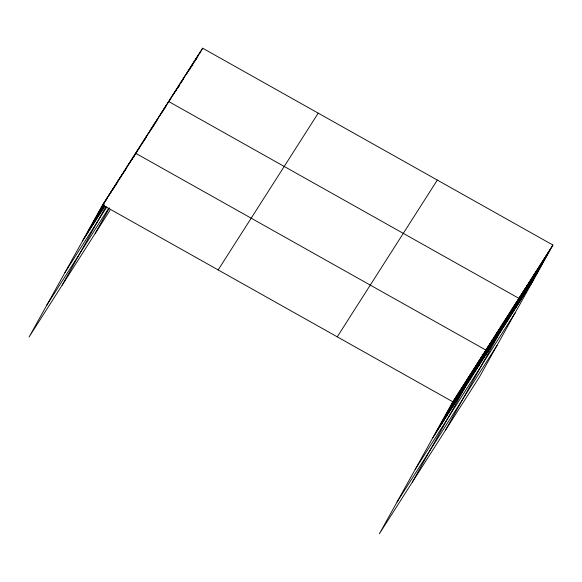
<?xml version="1.0" encoding="UTF-8"?>
<svg xmlns="http://www.w3.org/2000/svg" width="582" height="582" viewBox="0 0 582 582"><rect width="100%" height="100%" fill="white"/><g stroke="black" fill="none" stroke-linecap="round" stroke-linejoin="round"><path stroke-width="0.87" d="M552.9 245.029L452.832 401.791L379.355 533.803L479.423 377.041L552.9 245.029L202.645 48.197L102.578 204.959L29.1 336.971L110.027 210.189M84.797 237.405L104.775 201.51M87.002 233.957L106.979 198.062M89.206 230.508L103.101 205.541M105.269 201.634L109.183 194.614M91.403 227.06L103.567 205.213M108.776 195.85L111.38 191.165M93.607 223.612L104.025 204.886M110.544 193.18L113.585 187.717M95.804 220.163L104.062 205.337M112.311 190.51L115.782 184.268M98.009 216.715L104.52 205.01M114.079 187.84L117.986 180.82M100.213 213.267L104.556 205.461M115.847 185.171L120.19 177.372M102.41 209.811L104.585 205.912M119.346 179.387L122.387 173.923M121.114 176.717L124.592 170.475M123.319 173.269L126.789 167.027M125.086 170.599L128.993 163.578M128.586 164.808L131.197 160.13M130.353 162.138L133.394 156.674M62.121 285.238L105.953 206.494M132.121 159.468L135.599 153.226L485.854 350.058L412.376 482.071M133.889 156.805L137.796 149.778M135.657 154.135L140 146.329M139.163 148.345L142.204 142.881M141.361 144.896L144.401 139.433M143.128 142.226L146.606 135.984M144.896 139.556L148.803 132.536M148.403 133.765L151.007 129.088M150.171 131.103L153.212 125.639M151.938 128.433L155.409 122.191M153.706 125.763L157.613 118.743M155.903 122.315L159.817 115.294M159.41 116.524L162.014 111.846M161.178 113.854L164.219 108.398M162.945 111.184L166.416 104.942M95.142 233.506L109.438 207.832M164.713 108.521L168.62 101.494L518.875 298.326L445.405 430.338M168.14 102.847L170.744 98.162M169.398 101.079L172.876 94.837M172.825 95.404L175 91.505M174.083 93.637L177.124 88.173M175.779 91.083L179.249 84.841M177.466 88.529L181.38 81.509M178.725 86.762L179.598 85.198M180.464 83.641L183.505 78.177M182.159 81.087L185.629 74.845M185.585 75.42L187.76 71.513M186.844 73.645L189.885 68.181M188.539 71.091L192.009 64.849M189.79 69.323L194.133 61.525M191.485 66.77L196.265 58.193M194.912 61.103L198.389 54.861M196.17 59.328L197.043 57.771M197.909 56.207L200.514 51.529M199.604 53.66L202.645 48.197M435.06 434.237L455.037 398.343M437.257 430.789L457.234 394.894M439.461 427.341L459.438 391.446M441.665 423.892L461.642 387.998M443.862 420.444L463.839 384.549M446.067 416.996L466.044 381.101M448.264 413.547L468.241 377.653M450.468 410.099L470.445 374.204M452.672 406.643L472.649 370.756M454.869 403.195L474.847 367.307M457.074 399.747L477.051 363.859M459.271 396.298L479.248 360.411M461.475 392.85L481.452 356.962M463.679 389.402L483.657 353.507M468.081 382.505L488.058 346.61M470.278 379.057L490.255 343.162M472.482 375.608L492.459 339.713M474.686 372.16L494.664 336.265M476.884 368.712L496.861 332.817M479.088 365.263L499.065 329.368M481.285 361.815L501.262 325.92M483.489 358.367L503.466 322.472M485.694 354.911L505.671 319.023M487.891 351.463L507.868 315.575M490.095 348.014L510.072 312.127M492.292 344.566L512.276 308.678M494.496 341.117L514.473 305.23M496.701 337.669L516.678 301.774M501.029 330.889L521.006 295.001M503.154 327.557L523.131 291.669M505.278 324.225L525.255 288.337M507.402 320.893L527.387 285.005M509.534 317.568L529.511 281.673M511.658 314.236L531.635 278.342M513.782 310.904L533.759 275.01M515.914 307.572L535.891 271.678M518.038 304.24L538.015 268.346M520.163 300.909L540.14 265.014M522.294 297.577L542.271 261.682M524.418 294.245L544.396 258.357M526.543 290.913L546.52 255.025M528.667 287.581L548.644 251.693M530.799 284.249L550.776 248.361M82.6 240.853L104.615 206.363M64.944 272.572L106.775 207.047M46.756 305.252L108.398 208.683M218.163 269.917L318.23 113.148M337.247 336.84L437.315 180.071M432.855 437.686L532.923 280.924M415.199 469.405L515.266 312.643M397.011 502.084L497.079 345.322M102.578 204.959L452.832 401.791"/></g></svg>
